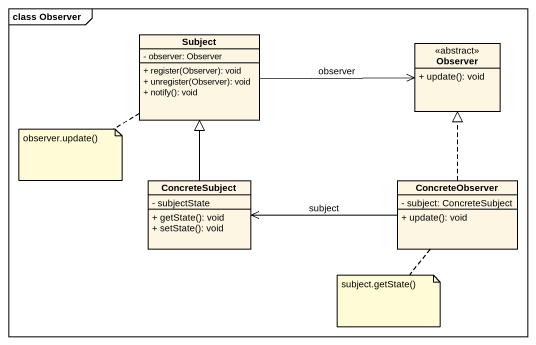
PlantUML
@startuml
mainframe class Observer
hide circle
hide empty members
skinparam classAttributeIconSize 0
class Subject {
  - observer: Observer
  + register(Observer): void
  + unregister(Observer): void
  + notify(): void
}
class Observer <<abstract>> {
  + update(): void
}
class ConcreteSubject {
  - subjectState
  + getState(): void
  + setState(): void
}
class ConcreteObserver {
  - subject: ConcreteSubject
  + update(): void
}
Subject -right-> Observer : observer
ConcreteSubject -up-|> Subject
ConcreteObserver .up.|> Observer
ConcreteObserver -left-> ConcreteSubject : subject
note bottom of Subject : observer.update()
note bottom of ConcreteObserver : subject.getState()
@enduml
